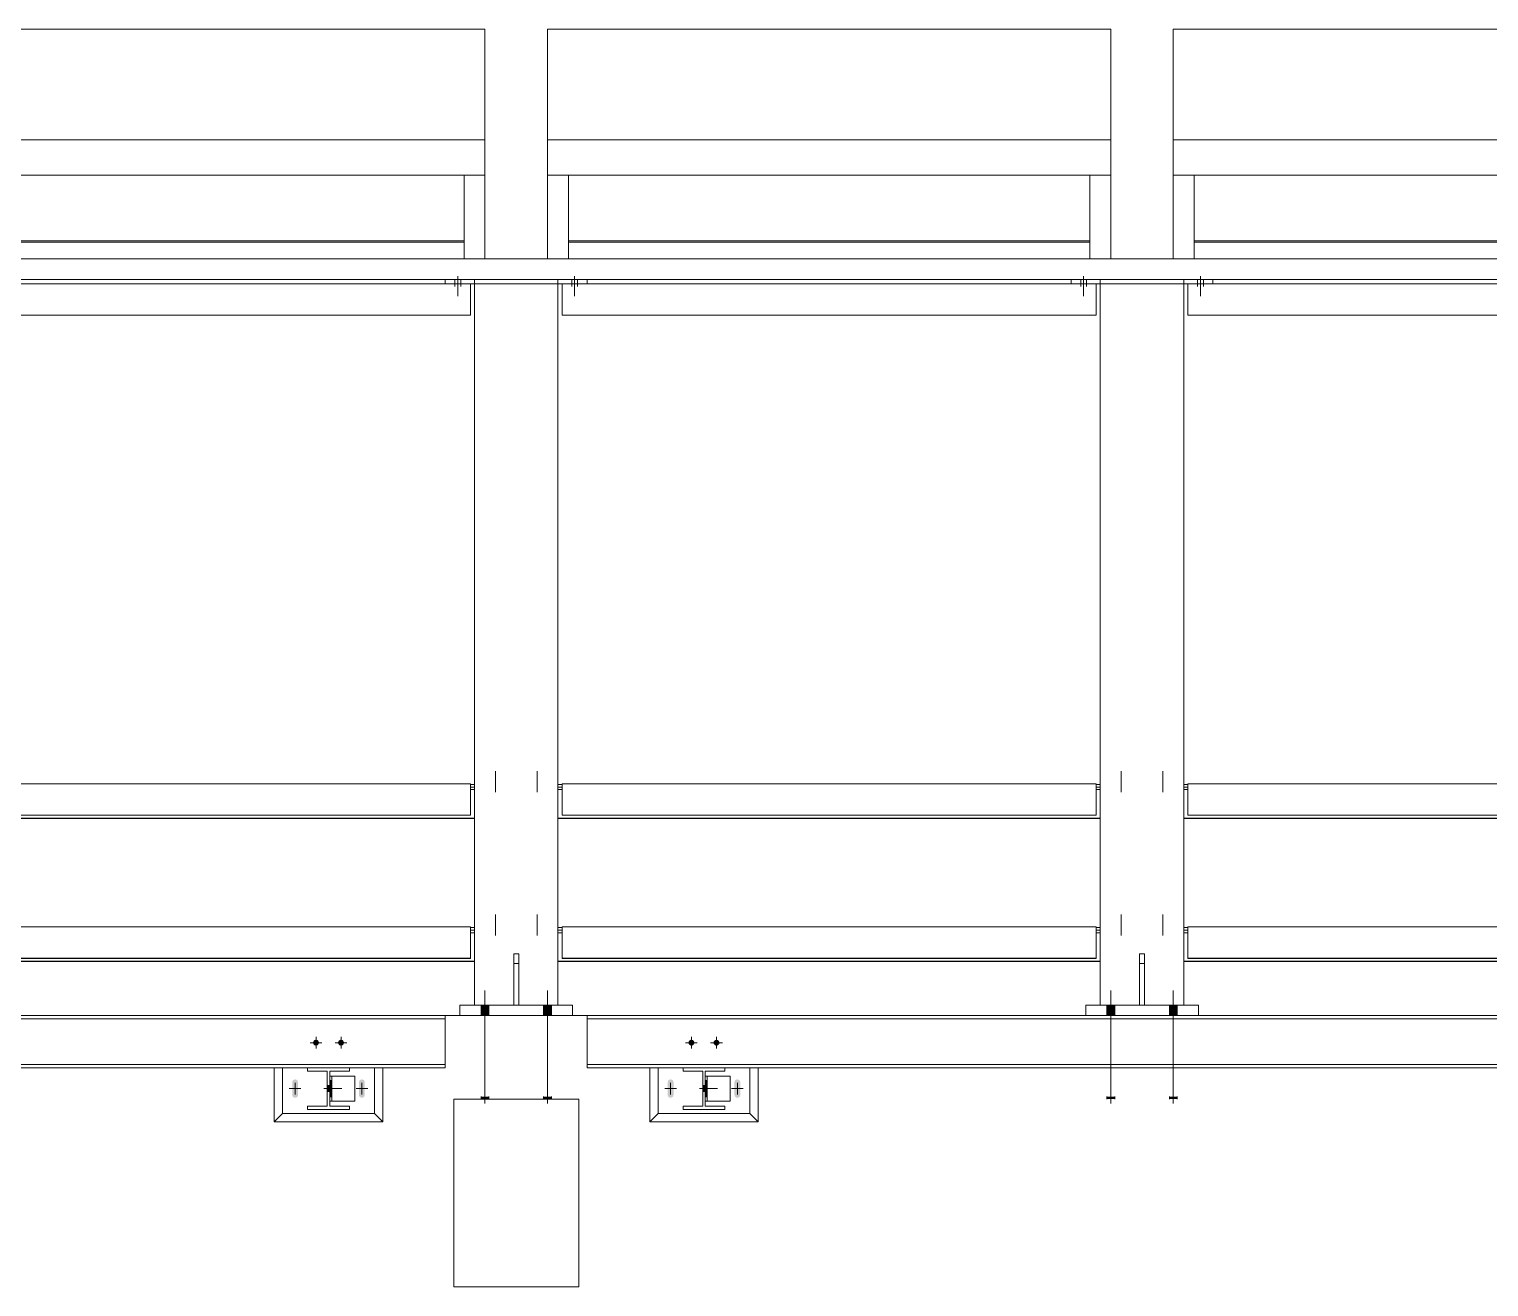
# Model space of a CAD drawing. Header units: millimetres. Extents: x 3774 to 718460, y -768339 to 192544.
# Drawn here: x 367095 to 370594, y -630182 to -627169 of the extents above; entities that cross this region are included whole.
import ezdxf

# ---------------------------------------------------------------- set-up
doc = ezdxf.new("R2010")
doc.units = ezdxf.units.MM
doc.linetypes.add('XKITLINE00', pattern=[0])
doc.linetypes.add('XKITLINE02', pattern=[4, 2, -2])
for name, color, linetype, lineweight in [('A-CANOPY', 7, 'Continuous', 25), ('Bolt', 7, 'Continuous', 0), ('Part', 7, 'Continuous', 0)]:
    doc.layers.add(name, color=color, linetype=linetype, lineweight=lineweight)

# ---------------------------------------------------------------- blocks, each defined once
blk = doc.blocks.new('*A812963')
at = {"layer": 'A-CANOPY', "color": 7, "linetype": 'XKITLINE00', "lineweight": 0}
for p, q in [((1853.280041, -42.787037), (1988.480119, -42.787037)), ((1853.280041, -43.187037), (1988.480119, -43.187037))]:
    blk.add_line(p, q, dxfattribs=at)
blk = doc.blocks.new('*A832965')
at = {"layer": 'Part', "color": 7, "linetype": 'XKITLINE00', "lineweight": 0}
blk.add_line((1916.519999, -57.296), (1919.240007, -57.296), dxfattribs=at)
blk = doc.blocks.new('*A872969')
at = {"layer": 'Part', "color": 7, "linetype": 'XKITLINE00', "lineweight": 0}
for p, q in [((1919.08, -58.895973), (1916.68, -58.895973)), ((1916.68, -58.895973), (1916.68, -62.495973)), ((1919.08, -62.495973), (1919.08, -58.895973)), ((1916.68, -62.495973), (1919.08, -62.495973))]:
    blk.add_line(p, q, dxfattribs=at)
blk = doc.blocks.new('*A902972')
at = {"layer": 'A-CANOPY', "color": 7, "linetype": 'XKITLINE00', "lineweight": 0}
for p, q in [((1917.080005, -57.095988), (1917.080005, -43.26704)), ((1918.680005, -43.26704), (1917.080005, -43.26704)), ((1918.680005, -57.095988), (1918.680005, -43.26704))]:
    blk.add_line(p, q, dxfattribs=at)
blk = doc.blocks.new('*A912973')
at = {"layer": 'A-CANOPY', "color": 7, "linetype": 'XKITLINE00', "lineweight": 0}
for p, q in [((1916.799973, -57.295988), (1916.799973, -57.095988)), ((1916.799973, -57.095988), (1918.959973, -57.095988)), ((1918.959973, -57.295988), (1918.959973, -57.095988))]:
    blk.add_line(p, q, dxfattribs=at)
blk = doc.blocks.new('*A922974')
at = {"layer": 'A-CANOPY', "color": 7, "linetype": 'XKITLINE02', "lineweight": 0}
for p, q in [((1917.479995, -55.738488), (1917.479995, -55.355646)), ((1917.479995, -55.759283), (1917.479995, -55.376441))]:
    blk.add_line(p, q, dxfattribs=at)
blk = doc.blocks.new('*A932975')
at = {"layer": 'A-CANOPY'}
for points in [[(1917.204, -57.296), (1917.204, -57.096), (1917.356, -57.096), (1917.356, -57.296)], [(1918.404, -57.296), (1918.404, -57.096), (1918.556, -57.096), (1918.556, -57.296)], [(1917.204, -58.896), (1917.204, -58.848), (1917.356, -58.848), (1917.356, -58.896)], [(1918.404, -58.896), (1918.404, -58.848), (1918.556, -58.848), (1918.556, -58.896)]]:
    blk.add_hatch(color=7, dxfattribs=at).paths.add_polyline_path(points, flags=17)
at = {"layer": 'A-CANOPY', "color": 7, "linetype": 'XKITLINE00', "lineweight": 0}
for p, q in [((1917.28, -58.98), (1917.28, -56.816)), ((1918.48, -58.98), (1918.48, -56.816)), ((1917.204, -57.296), (1917.204, -57.096)), ((1917.356, -57.296), (1917.356, -57.096)), ((1918.404, -57.296), (1918.404, -57.096)), ((1918.556, -57.296), (1918.556, -57.096)), ((1917.204, -58.896), (1917.204, -58.848)), ((1917.356, -58.896), (1917.356, -58.848)), ((1918.404, -58.896), (1918.404, -58.848)), ((1918.556, -58.896), (1918.556, -58.848))]:
    blk.add_line(p, q, dxfattribs=at)
at = {"layer": 'A-CANOPY', "color": 7, "linetype": 'XKITLINE02', "lineweight": 0}
for p, q in [((1917.28, -58.98), (1917.28, -56.816)), ((1918.48, -58.98), (1918.48, -56.816)), ((1917.204, -57.296), (1917.204, -57.096)), ((1917.356, -57.296), (1917.356, -57.096)), ((1918.404, -57.296), (1918.404, -57.096)), ((1918.556, -57.296), (1918.556, -57.096)), ((1917.204, -58.896), (1917.204, -58.848)), ((1917.356, -58.896), (1917.356, -58.848)), ((1918.404, -58.896), (1918.404, -58.848)), ((1918.556, -58.896), (1918.556, -58.848))]:
    blk.add_line(p, q, dxfattribs=at)
blk = doc.blocks.new('*A942976')
at = {"layer": 'A-CANOPY', "color": 7, "linetype": 'XKITLINE02', "lineweight": 0}
for p, q in [((1917.479995, -52.994328), (1917.479995, -52.611486)), ((1917.479995, -53.015123), (1917.479995, -52.632281))]:
    blk.add_line(p, q, dxfattribs=at)
blk = doc.blocks.new('*A952977')
at = {"layer": 'A-CANOPY', "color": 7, "linetype": 'XKITLINE00', "lineweight": 0}
for p, q in [((1916.520005, -43.26704), (1916.520005, -43.18704)), ((1918.760005, -43.26704), (1917.000005, -43.26704)), ((1917.080005, -43.26704), (1917.080005, -43.18704)), ((1918.680005, -43.26704), (1918.680005, -43.18704)), ((1919.240005, -43.26704), (1919.240005, -43.18704))]:
    blk.add_line(p, q, dxfattribs=at)
blk = doc.blocks.new('*A1853067')
at = {"layer": 'A-CANOPY', "color": 7, "linetype": 'XKITLINE00', "lineweight": 0}
for p, q in [((1906.480041, -41.187037), (1906.480041, -38.387037)), ((1906.480041, -38.387037), (1917.280041, -38.387037)), ((1917.280041, -38.387037), (1917.280041, -41.187037)), ((1906.480041, -40.507037), (1917.280041, -40.507037)), ((1917.280041, -41.187037), (1906.480041, -41.187037)), ((1906.880041, -42.447037), (1916.880119, -42.447037)), ((1906.880041, -42.467037), (1916.880119, -42.467037))]:
    blk.add_line(p, q, dxfattribs=at)
blk = doc.blocks.new('*A1863068')
at = {"layer": 'Part', "color": 7, "linetype": 'XKITLINE00', "lineweight": 0}
for p, q in [((1914.679922, -58.296001), (1913.879922, -58.296001)), ((1913.879922, -58.296001), (1913.879922, -58.360001)), ((1913.879922, -58.360001), (1914.255922, -58.360001)), ((1914.255922, -58.360001), (1914.255922, -59.032001)), ((1914.303922, -58.360001), (1914.679922, -58.360001)), ((1914.303922, -59.032001), (1914.303922, -58.360001)), ((1914.679922, -58.360001), (1914.679922, -58.296001)), ((1914.255922, -59.032001), (1913.879922, -59.032001)), ((1913.879922, -59.032001), (1913.879922, -59.096001)), ((1914.679922, -59.032001), (1914.303922, -59.032001)), ((1914.679922, -59.096001), (1914.679922, -59.032001)), ((1913.879922, -59.096001), (1914.679922, -59.096001))]:
    blk.add_line(p, q, dxfattribs=at)
blk = doc.blocks.new('*A1873069')
at = {"layer": 'A-CANOPY', "color": 7, "linetype": 'XKITLINE00', "lineweight": 0}
for p, q in [((1906.680005, -55.608485), (1906.760005, -55.608485)), ((1906.680005, -55.660414), (1906.760005, -55.660414)), ((1906.760005, -55.598018), (1917.000005, -55.598018)), ((1906.760005, -56.201382), (1906.760005, -55.598018)), ((1917.000005, -55.598018), (1917.000005, -56.201382)), ((1917.000005, -55.608485), (1917.080005, -55.608485)), ((1917.000005, -55.660414), (1917.080005, -55.660414)), ((1906.680005, -55.708563), (1906.760005, -55.708563)), ((1917.000005, -55.708563), (1917.080005, -55.708563)), ((1906.680005, -56.255812), (1917.080005, -56.255812)), ((1906.760005, -56.197195), (1917.000005, -56.197195)), ((1917.000005, -56.201382), (1906.760005, -56.201382)), ((1906.680005, -56.259999), (1917.080005, -56.259999))]:
    blk.add_line(p, q, dxfattribs=at)
blk = doc.blocks.new('*A1883070')
at = {"layer": 'A-CANOPY', "color": 7, "linetype": 'XKITLINE00', "lineweight": 0}
for p, q in [((1906.680005, -52.864325), (1906.760005, -52.864325)), ((1906.760005, -52.853858), (1917.000005, -52.853858)), ((1906.760005, -53.457222), (1906.760005, -52.853858)), ((1917.000005, -52.853858), (1917.000005, -53.457222)), ((1917.000005, -52.864325), (1917.080005, -52.864325)), ((1906.680005, -52.916254), (1906.760005, -52.916254)), ((1906.680005, -52.964403), (1906.760005, -52.964403)), ((1917.000005, -52.916254), (1917.080005, -52.916254)), ((1917.000005, -52.964403), (1917.080005, -52.964403)), ((1906.760005, -53.453035), (1917.000005, -53.453035)), ((1917.000005, -53.457222), (1906.760005, -53.457222)), ((1906.680005, -53.511652), (1917.080005, -53.511652)), ((1906.680005, -53.515839), (1917.080005, -53.515839))]:
    blk.add_line(p, q, dxfattribs=at)
blk = doc.blocks.new('*A1913073')
at = {"layer": 'A-CANOPY', "color": 7, "linetype": 'XKITLINE00', "lineweight": 0}
for p, q in [((1917.000005, -43.26704), (1906.760005, -43.26704)), ((1906.760005, -43.86704), (1906.760005, -43.26704)), ((1917.000005, -43.86704), (1917.000005, -43.26704)), ((1917.000005, -43.86704), (1906.760005, -43.86704))]:
    blk.add_line(p, q, dxfattribs=at)
blk = doc.blocks.new('*A1923074')
at = {"layer": 'A-CANOPY', "color": 7, "linetype": 'XKITLINE02', "lineweight": 0}
for p, q in [((1916.704005, -43.18704), (1916.704005, -43.26704)), ((1916.704005, -43.18704), (1916.704005, -43.26704)), ((1916.704005, -43.26704), (1916.704005, -43.31904)), ((1916.704005, -43.26704), (1916.704005, -43.31904)), ((1916.760005, -43.12368), (1916.760005, -43.50704)), ((1916.760005, -43.12368), (1916.760005, -43.50704)), ((1916.816005, -43.18704), (1916.816005, -43.26704)), ((1916.816005, -43.18704), (1916.816005, -43.26704)), ((1916.816005, -43.26704), (1916.816005, -43.31904)), ((1916.816005, -43.26704), (1916.816005, -43.31904))]:
    blk.add_line(p, q, dxfattribs=at)
blk = doc.blocks.new('*A1943076')
at = {"layer": 'A-CANOPY', "color": 7, "linetype": 'XKITLINE00', "lineweight": 0}
for p, q in [((1916.880119, -42.787037), (1916.880119, -41.187037)), ((1917.280119, -42.787037), (1917.280119, -41.187037))]:
    blk.add_line(p, q, dxfattribs=at)
blk = doc.blocks.new('*A2493131')
at = {"layer": 'Part', "color": 7, "linetype": 'XKITLINE00', "lineweight": 0}
for p, q in [((1916.519999, -57.295994), (1895.240007, -57.296001)), ((1895.240007, -57.296001), (1895.240007, -58.296001)), ((1895.240007, -57.360001), (1916.519999, -57.359994)), ((1916.52, -58.295994), (1916.519999, -57.295994)), ((1895.240007, -58.232001), (1916.52, -58.231994)), ((1895.240007, -58.296001), (1897.079922, -58.296)), ((1897.879922, -58.296), (1913.879922, -58.295995)), ((1914.679922, -58.295994), (1916.52, -58.295994))]:
    blk.add_line(p, q, dxfattribs=at)
blk = doc.blocks.new('*A4743356')
at = {"layer": 'Part', "color": 7, "linetype": 'XKITLINE00', "lineweight": 0}
for p, q in [((1913.399922, -58.295995), (1913.399922, -59.176001)), ((1915.159922, -59.176001), (1915.159922, -58.295994)), ((1913.399922, -59.176001), (1915.159922, -59.176001))]:
    blk.add_line(p, q, dxfattribs=at)
blk = doc.blocks.new('*A4753357')
at = {"layer": 'Part', "color": 7, "linetype": 'XKITLINE00', "lineweight": 0}
for p, q in [((1913.239922, -59.336001), (1913.239922, -58.295995)), ((1915.319922, -58.295994), (1915.319922, -59.336001)), ((1913.399922, -59.176001), (1913.239922, -59.336001)), ((1915.319922, -59.336001), (1913.239922, -59.336001)), ((1915.319922, -59.336001), (1915.159922, -59.176001))]:
    blk.add_line(p, q, dxfattribs=at)
blk = doc.blocks.new('*A4763358')
at = {"layer": 'Part', "color": 7, "linetype": 'XKITLINE00', "lineweight": 0}
for p, q in [((1914.783922, -58.456001), (1914.303922, -58.456001)), ((1914.343922, -58.936001), (1914.343922, -58.456001)), ((1914.783922, -58.936001), (1914.783922, -58.456001)), ((1914.303922, -58.936001), (1914.783922, -58.936001))]:
    blk.add_line(p, q, dxfattribs=at)
blk = doc.blocks.new('*A4773359')
at = {"layer": 'Bolt'}
for points in [[(1914.256, -58.64), (1914.304, -58.64), (1914.304, -58.752), (1914.256, -58.752)], [(1914.304, -58.54), (1914.344, -58.54), (1914.344, -58.852), (1914.304, -58.852)]]:
    blk.add_hatch(color=7, dxfattribs=at).paths.add_polyline_path(points, flags=17)
at = {"layer": 'Bolt', "color": 7, "linetype": 'XKITLINE00', "lineweight": 0}
for p, q in [((1914.193, -58.696), (1914.536, -58.696)), ((1914.256, -58.64), (1914.304, -58.64)), ((1914.256, -58.752), (1914.304, -58.752)), ((1914.304, -58.54), (1914.344, -58.54)), ((1914.304, -58.852), (1914.344, -58.852))]:
    blk.add_line(p, q, dxfattribs=at)
blk = doc.blocks.new('*A4783360')
at = {"layer": 'Bolt'}
for points in [[(1913.661, -58.868), (1913.64, -58.872), (1913.618, -58.868), (1913.6, -58.856), (1913.588, -58.837), (1913.584, -58.816), (1913.584, -58.576), (1913.588, -58.555), (1913.6, -58.536), (1913.618, -58.524), (1913.64, -58.52), (1913.661, -58.524), (1913.68, -58.536), (1913.692, -58.555), (1913.696, -58.576), (1913.696, -58.816), (1913.692, -58.837), (1913.68, -58.856)], [(1914.941, -58.868), (1914.92, -58.872), (1914.898, -58.868), (1914.88, -58.856), (1914.868, -58.837), (1914.864, -58.816), (1914.864, -58.576), (1914.868, -58.555), (1914.88, -58.536), (1914.898, -58.524), (1914.92, -58.52), (1914.941, -58.524), (1914.96, -58.536), (1914.972, -58.555), (1914.976, -58.576), (1914.976, -58.816), (1914.972, -58.837), (1914.96, -58.856)]]:
    blk.add_hatch(color=7, dxfattribs=at).paths.add_polyline_path(points, flags=17)
at = {"layer": 'Bolt', "color": 7, "linetype": 'XKITLINE00', "lineweight": 0}
for p, q in [((1913.752, -58.696), (1913.528, -58.696)), ((1913.64, -58.584), (1913.64, -58.808)), ((1915.032, -58.696), (1914.808, -58.696)), ((1914.92, -58.584), (1914.92, -58.808))]:
    blk.add_line(p, q, dxfattribs=at)
blk = doc.blocks.new('*A4793361')
at = {"layer": 'Bolt'}
for points in [[(1913.985, -57.805), (1913.988, -57.795), (1913.993, -57.785), (1914, -57.776), (1914.009, -57.769), (1914.018, -57.764), (1914.029, -57.761), (1914.04, -57.76), (1914.051, -57.761), (1914.061, -57.764), (1914.071, -57.769), (1914.08, -57.776), (1914.086, -57.785), (1914.092, -57.795), (1914.095, -57.805), (1914.096, -57.816), (1914.095, -57.827), (1914.092, -57.837), (1914.086, -57.847), (1914.08, -57.856), (1914.071, -57.863), (1914.061, -57.868), (1914.051, -57.871), (1914.04, -57.872), (1914.029, -57.871), (1914.018, -57.868), (1914.009, -57.863), (1914, -57.856), (1913.993, -57.847), (1913.988, -57.837), (1913.985, -57.827), (1913.984, -57.816)], [(1914.465, -57.805), (1914.468, -57.795), (1914.473, -57.785), (1914.48, -57.776), (1914.489, -57.769), (1914.498, -57.764), (1914.509, -57.761), (1914.52, -57.76), (1914.531, -57.761), (1914.541, -57.764), (1914.551, -57.769), (1914.56, -57.776), (1914.566, -57.785), (1914.572, -57.795), (1914.575, -57.805), (1914.576, -57.816), (1914.575, -57.827), (1914.572, -57.837), (1914.566, -57.847), (1914.56, -57.856), (1914.551, -57.863), (1914.541, -57.868), (1914.531, -57.871), (1914.52, -57.872), (1914.509, -57.871), (1914.498, -57.868), (1914.489, -57.863), (1914.48, -57.856), (1914.473, -57.847), (1914.468, -57.837), (1914.465, -57.827), (1914.464, -57.816)]]:
    blk.add_hatch(color=7, dxfattribs=at).paths.add_polyline_path(points, flags=17)
at = {"layer": 'Bolt', "color": 7, "linetype": 'XKITLINE00', "lineweight": 0}
for p, q in [((1913.928, -57.816), (1914.152, -57.816)), ((1914.04, -57.928), (1914.04, -57.704)), ((1914.408, -57.816), (1914.632, -57.816)), ((1914.52, -57.928), (1914.52, -57.704))]:
    blk.add_line(p, q, dxfattribs=at)
blk = doc.blocks.new('*A5033385')
at = {"layer": 'A-CANOPY', "color": 7, "linetype": 'XKITLINE00', "lineweight": 0}
for p, q in [((1929.080005, -57.095988), (1929.080005, -43.26704)), ((1930.680005, -43.26704), (1929.080005, -43.26704)), ((1930.680005, -57.095988), (1930.680005, -43.26704))]:
    blk.add_line(p, q, dxfattribs=at)
blk = doc.blocks.new('*A5043386')
at = {"layer": 'A-CANOPY', "color": 7, "linetype": 'XKITLINE00', "lineweight": 0}
for p, q in [((1918.480041, -41.187037), (1918.480041, -38.387037)), ((1918.480041, -38.387037), (1929.280041, -38.387037)), ((1929.280041, -38.387037), (1929.280041, -41.187037)), ((1918.480041, -40.507037), (1929.280041, -40.507037)), ((1929.280041, -41.187037), (1918.480041, -41.187037)), ((1918.880041, -42.447037), (1928.880119, -42.447037)), ((1918.880041, -42.467037), (1928.880119, -42.467037))]:
    blk.add_line(p, q, dxfattribs=at)
blk = doc.blocks.new('*A5053387')
at = {"layer": 'A-CANOPY', "color": 7, "linetype": 'XKITLINE00', "lineweight": 0}
for p, q in [((1930.480041, -41.187037), (1930.480041, -38.387037)), ((1930.480041, -38.387037), (1941.280041, -38.387037)), ((1941.280041, -38.387037), (1941.280041, -41.187037)), ((1930.480041, -40.507037), (1941.280041, -40.507037)), ((1941.280041, -41.187037), (1930.480041, -41.187037)), ((1930.880041, -42.447037), (1940.880119, -42.447037)), ((1930.880041, -42.467037), (1940.880119, -42.467037))]:
    blk.add_line(p, q, dxfattribs=at)
blk = doc.blocks.new('*A5063388')
at = {"layer": 'Part', "color": 7, "linetype": 'XKITLINE00', "lineweight": 0}
for p, q in [((1921.879922, -58.296001), (1921.079922, -58.296001)), ((1921.079922, -58.296001), (1921.079922, -58.360001)), ((1921.079922, -58.360001), (1921.455922, -58.360001)), ((1921.455922, -58.360001), (1921.455922, -59.032001)), ((1921.503922, -58.360001), (1921.879922, -58.360001)), ((1921.503922, -59.032001), (1921.503922, -58.360001)), ((1921.879922, -58.360001), (1921.879922, -58.296001)), ((1921.455922, -59.032001), (1921.079922, -59.032001)), ((1921.079922, -59.032001), (1921.079922, -59.096001)), ((1921.879922, -59.032001), (1921.503922, -59.032001)), ((1921.879922, -59.096001), (1921.879922, -59.032001)), ((1921.079922, -59.096001), (1921.879922, -59.096001))]:
    blk.add_line(p, q, dxfattribs=at)
blk = doc.blocks.new('*A5073389')
at = {"layer": 'Part', "color": 7, "linetype": 'XKITLINE00', "lineweight": 0}
for p, q in [((1940.519999, -57.295994), (1919.240007, -57.296001)), ((1919.240007, -57.296001), (1919.240007, -58.296001)), ((1919.240007, -57.360001), (1940.519999, -57.359994)), ((1940.52, -58.295994), (1940.519999, -57.295994)), ((1919.240007, -58.232001), (1940.52, -58.231994)), ((1919.240007, -58.296001), (1921.079922, -58.296)), ((1921.879922, -58.296), (1937.879922, -58.295995)), ((1938.679922, -58.295994), (1940.52, -58.295994))]:
    blk.add_line(p, q, dxfattribs=at)
blk = doc.blocks.new('*A5083390')
at = {"layer": 'A-CANOPY', "color": 7, "linetype": 'XKITLINE00', "lineweight": 0}
for p, q in [((1917.832005, -57.095988), (1917.832005, -56.115017)), ((1917.832005, -56.115017), (1917.928005, -56.115017)), ((1917.928005, -56.115017), (1917.928005, -57.095988)), ((1917.832005, -56.295988), (1917.928005, -56.295988))]:
    blk.add_line(p, q, dxfattribs=at)
blk = doc.blocks.new('*A5093391')
at = {"layer": 'A-CANOPY', "color": 7, "linetype": 'XKITLINE02', "lineweight": 0}
for p, q in [((1918.280005, -55.738488), (1918.280005, -55.355646)), ((1918.280005, -55.759283), (1918.280005, -55.376441))]:
    blk.add_line(p, q, dxfattribs=at)
blk = doc.blocks.new('*A5103392')
at = {"layer": 'A-CANOPY', "color": 7, "linetype": 'XKITLINE02', "lineweight": 0}
for p, q in [((1918.280005, -52.994328), (1918.280005, -52.611486)), ((1918.280005, -53.015123), (1918.280005, -52.632281))]:
    blk.add_line(p, q, dxfattribs=at)
blk = doc.blocks.new('*A5113393')
at = {"layer": 'A-CANOPY', "color": 7, "linetype": 'XKITLINE00', "lineweight": 0}
for p, q in [((1930.680005, -55.608485), (1930.760005, -55.608485)), ((1930.680005, -55.660414), (1930.760005, -55.660414)), ((1930.760005, -55.598018), (1941.000005, -55.598018)), ((1930.760005, -56.201382), (1930.760005, -55.598018)), ((1941.000005, -55.598018), (1941.000005, -56.201382)), ((1941.000005, -55.608485), (1941.083035, -55.608485)), ((1941.000005, -55.660414), (1941.083035, -55.660414)), ((1930.680005, -55.708563), (1930.760005, -55.708563)), ((1941.000005, -55.708563), (1941.083035, -55.708563)), ((1930.680005, -56.255812), (1941.083035, -56.255812)), ((1930.760005, -56.197195), (1941.000005, -56.197195)), ((1941.000005, -56.201382), (1930.760005, -56.201382)), ((1930.680005, -56.259999), (1941.083035, -56.259999))]:
    blk.add_line(p, q, dxfattribs=at)
blk = doc.blocks.new('*A5123394')
at = {"layer": 'A-CANOPY', "color": 7, "linetype": 'XKITLINE00', "lineweight": 0}
for p, q in [((1918.680005, -55.608485), (1918.760005, -55.608485)), ((1918.680005, -55.660414), (1918.760005, -55.660414)), ((1918.760005, -55.598018), (1929.000005, -55.598018)), ((1918.760005, -56.201382), (1918.760005, -55.598018)), ((1929.000005, -55.598018), (1929.000005, -56.201382)), ((1929.000005, -55.608485), (1929.080005, -55.608485)), ((1929.000005, -55.660414), (1929.080005, -55.660414)), ((1918.680005, -55.708563), (1918.760005, -55.708563)), ((1929.000005, -55.708563), (1929.080005, -55.708563)), ((1918.680005, -56.255812), (1929.080005, -56.255812)), ((1918.760005, -56.197195), (1929.000005, -56.197195)), ((1929.000005, -56.201382), (1918.760005, -56.201382)), ((1918.680005, -56.259999), (1929.080005, -56.259999))]:
    blk.add_line(p, q, dxfattribs=at)
blk = doc.blocks.new('*A5133395')
at = {"layer": 'A-CANOPY', "color": 7, "linetype": 'XKITLINE00', "lineweight": 0}
for p, q in [((1918.680005, -52.864325), (1918.760005, -52.864325)), ((1918.760005, -52.853858), (1929.000005, -52.853858)), ((1918.760005, -53.457222), (1918.760005, -52.853858)), ((1929.000005, -52.853858), (1929.000005, -53.457222)), ((1929.000005, -52.864325), (1929.080005, -52.864325)), ((1918.680005, -52.916254), (1918.760005, -52.916254)), ((1918.680005, -52.964403), (1918.760005, -52.964403)), ((1929.000005, -52.916254), (1929.080005, -52.916254)), ((1929.000005, -52.964403), (1929.080005, -52.964403)), ((1918.760005, -53.453035), (1929.000005, -53.453035)), ((1929.000005, -53.457222), (1918.760005, -53.457222)), ((1918.680005, -53.511652), (1929.080005, -53.511652)), ((1918.680005, -53.515839), (1929.080005, -53.515839))]:
    blk.add_line(p, q, dxfattribs=at)
blk = doc.blocks.new('*A5143396')
at = {"layer": 'A-CANOPY', "color": 7, "linetype": 'XKITLINE00', "lineweight": 0}
for p, q in [((1930.680005, -52.864325), (1930.760005, -52.864325)), ((1930.760005, -52.853858), (1941.000005, -52.853858)), ((1930.760005, -53.457222), (1930.760005, -52.853858)), ((1941.000005, -52.853858), (1941.000005, -53.457222)), ((1941.000005, -52.864325), (1941.083035, -52.864325)), ((1930.680005, -52.916254), (1930.760005, -52.916254)), ((1930.680005, -52.964403), (1930.760005, -52.964403)), ((1941.000005, -52.916254), (1941.083035, -52.916254)), ((1941.000005, -52.964403), (1941.083035, -52.964403)), ((1930.760005, -53.453035), (1941.000005, -53.453035)), ((1941.000005, -53.457222), (1930.760005, -53.457222)), ((1930.680005, -53.511652), (1941.083035, -53.511652)), ((1930.680005, -53.515839), (1941.083035, -53.515839))]:
    blk.add_line(p, q, dxfattribs=at)
blk = doc.blocks.new('*A5153397')
at = {"layer": 'A-CANOPY', "color": 7, "linetype": 'XKITLINE00', "lineweight": 0}
for p, q in [((1929.832005, -57.095988), (1929.832005, -56.115017)), ((1929.832005, -56.115017), (1929.928005, -56.115017)), ((1929.928005, -56.115017), (1929.928005, -57.095988)), ((1929.832005, -56.295988), (1929.928005, -56.295988))]:
    blk.add_line(p, q, dxfattribs=at)
blk = doc.blocks.new('*A5163398')
at = {"layer": 'A-CANOPY', "color": 7, "linetype": 'XKITLINE00', "lineweight": 0}
for p, q in [((1928.799973, -57.295988), (1928.799973, -57.095988)), ((1928.799973, -57.095988), (1930.959973, -57.095988)), ((1930.959973, -57.295988), (1930.959973, -57.095988))]:
    blk.add_line(p, q, dxfattribs=at)
blk = doc.blocks.new('*A5173399')
at = {"layer": 'A-CANOPY', "color": 7, "linetype": 'XKITLINE02', "lineweight": 0}
for p, q in [((1929.479995, -55.738488), (1929.479995, -55.355646)), ((1929.479995, -55.759283), (1929.479995, -55.376441))]:
    blk.add_line(p, q, dxfattribs=at)
blk = doc.blocks.new('*A5183400')
at = {"layer": 'A-CANOPY', "color": 7, "linetype": 'XKITLINE02', "lineweight": 0}
for p, q in [((1930.280005, -55.738488), (1930.280005, -55.355646)), ((1930.280005, -55.759283), (1930.280005, -55.376441))]:
    blk.add_line(p, q, dxfattribs=at)
blk = doc.blocks.new('*A5193401')
at = {"layer": 'A-CANOPY'}
for points in [[(1929.204, -57.296), (1929.204, -57.096), (1929.356, -57.096), (1929.356, -57.296)], [(1930.404, -57.296), (1930.404, -57.096), (1930.556, -57.096), (1930.556, -57.296)], [(1929.204, -58.896), (1929.204, -58.848), (1929.356, -58.848), (1929.356, -58.896)], [(1930.404, -58.896), (1930.404, -58.848), (1930.556, -58.848), (1930.556, -58.896)]]:
    blk.add_hatch(color=7, dxfattribs=at).paths.add_polyline_path(points, flags=17)
at = {"layer": 'A-CANOPY', "color": 7, "linetype": 'XKITLINE00', "lineweight": 0}
for p, q in [((1929.28, -58.98), (1929.28, -56.816)), ((1930.48, -58.98), (1930.48, -56.816)), ((1929.204, -57.296), (1929.204, -57.096)), ((1929.356, -57.296), (1929.356, -57.096)), ((1930.404, -57.296), (1930.404, -57.096)), ((1930.556, -57.296), (1930.556, -57.096)), ((1929.204, -58.896), (1929.204, -58.848)), ((1929.356, -58.896), (1929.356, -58.848)), ((1930.404, -58.896), (1930.404, -58.848)), ((1930.556, -58.896), (1930.556, -58.848))]:
    blk.add_line(p, q, dxfattribs=at)
at = {"layer": 'A-CANOPY', "color": 7, "linetype": 'XKITLINE02', "lineweight": 0}
for p, q in [((1929.28, -58.98), (1929.28, -56.816)), ((1930.48, -58.98), (1930.48, -56.816)), ((1929.204, -57.296), (1929.204, -57.096)), ((1929.356, -57.296), (1929.356, -57.096)), ((1930.404, -57.296), (1930.404, -57.096)), ((1930.556, -57.296), (1930.556, -57.096)), ((1929.204, -58.896), (1929.204, -58.848)), ((1929.356, -58.896), (1929.356, -58.848)), ((1930.404, -58.896), (1930.404, -58.848)), ((1930.556, -58.896), (1930.556, -58.848))]:
    blk.add_line(p, q, dxfattribs=at)
blk = doc.blocks.new('*A5203402')
at = {"layer": 'A-CANOPY', "color": 7, "linetype": 'XKITLINE02', "lineweight": 0}
for p, q in [((1930.280005, -52.994328), (1930.280005, -52.611486)), ((1930.280005, -53.015123), (1930.280005, -52.632281))]:
    blk.add_line(p, q, dxfattribs=at)
blk = doc.blocks.new('*A5213403')
at = {"layer": 'A-CANOPY', "color": 7, "linetype": 'XKITLINE02', "lineweight": 0}
for p, q in [((1929.479995, -52.994328), (1929.479995, -52.611486)), ((1929.479995, -53.015123), (1929.479995, -52.632281))]:
    blk.add_line(p, q, dxfattribs=at)
blk = doc.blocks.new('*A5223404')
at = {"layer": 'A-CANOPY', "color": 7, "linetype": 'XKITLINE02', "lineweight": 0}
for p, q in [((1918.944005, -43.18704), (1918.944005, -43.26704)), ((1918.944005, -43.18704), (1918.944005, -43.26704)), ((1918.944005, -43.26704), (1918.944005, -43.31904)), ((1918.944005, -43.26704), (1918.944005, -43.31904)), ((1919.000005, -43.12368), (1919.000005, -43.50704)), ((1919.000005, -43.12368), (1919.000005, -43.50704)), ((1919.056005, -43.18704), (1919.056005, -43.26704)), ((1919.056005, -43.18704), (1919.056005, -43.26704)), ((1919.056005, -43.26704), (1919.056005, -43.31904)), ((1919.056005, -43.26704), (1919.056005, -43.31904))]:
    blk.add_line(p, q, dxfattribs=at)
blk = doc.blocks.new('*A5233405')
at = {"layer": 'A-CANOPY', "color": 7, "linetype": 'XKITLINE00', "lineweight": 0}
for p, q in [((1918.480041, -42.787037), (1918.480041, -41.187037)), ((1918.880041, -42.787037), (1918.880041, -41.187037))]:
    blk.add_line(p, q, dxfattribs=at)
blk = doc.blocks.new('*A5243406')
at = {"layer": 'A-CANOPY', "color": 7, "linetype": 'XKITLINE00', "lineweight": 0}
for p, q in [((1929.000005, -43.26704), (1918.760005, -43.26704)), ((1918.760005, -43.86704), (1918.760005, -43.26704)), ((1929.000005, -43.86704), (1929.000005, -43.26704)), ((1929.000005, -43.86704), (1918.760005, -43.86704))]:
    blk.add_line(p, q, dxfattribs=at)
blk = doc.blocks.new('*A5253407')
at = {"layer": 'A-CANOPY', "color": 7, "linetype": 'XKITLINE00', "lineweight": 0}
for p, q in [((1941.003045, -43.26704), (1930.760005, -43.26704)), ((1930.760005, -43.86704), (1930.760005, -43.26704)), ((1941.003045, -43.86704), (1941.003045, -43.26704)), ((1941.003045, -43.86704), (1930.760005, -43.86704))]:
    blk.add_line(p, q, dxfattribs=at)
blk = doc.blocks.new('*A5263408')
at = {"layer": 'A-CANOPY', "color": 7, "linetype": 'XKITLINE00', "lineweight": 0}
for p, q in [((1928.520005, -43.26704), (1928.520005, -43.18704)), ((1930.760005, -43.26704), (1929.000005, -43.26704)), ((1929.080005, -43.26704), (1929.080005, -43.18704)), ((1930.680005, -43.26704), (1930.680005, -43.18704)), ((1931.240005, -43.26704), (1931.240005, -43.18704))]:
    blk.add_line(p, q, dxfattribs=at)
blk = doc.blocks.new('*A5273409')
at = {"layer": 'A-CANOPY', "color": 7, "linetype": 'XKITLINE02', "lineweight": 0}
for p, q in [((1930.944005, -43.18704), (1930.944005, -43.26704)), ((1930.944005, -43.18704), (1930.944005, -43.26704)), ((1930.944005, -43.26704), (1930.944005, -43.31904)), ((1930.944005, -43.26704), (1930.944005, -43.31904)), ((1931.000005, -43.12368), (1931.000005, -43.50704)), ((1931.000005, -43.12368), (1931.000005, -43.50704)), ((1931.056005, -43.18704), (1931.056005, -43.26704)), ((1931.056005, -43.18704), (1931.056005, -43.26704)), ((1931.056005, -43.26704), (1931.056005, -43.31904)), ((1931.056005, -43.26704), (1931.056005, -43.31904))]:
    blk.add_line(p, q, dxfattribs=at)
blk = doc.blocks.new('*A5283410')
at = {"layer": 'A-CANOPY', "color": 7, "linetype": 'XKITLINE02', "lineweight": 0}
for p, q in [((1928.704005, -43.18704), (1928.704005, -43.26704)), ((1928.704005, -43.18704), (1928.704005, -43.26704)), ((1928.704005, -43.26704), (1928.704005, -43.31904)), ((1928.704005, -43.26704), (1928.704005, -43.31904)), ((1928.760005, -43.12368), (1928.760005, -43.50704)), ((1928.760005, -43.12368), (1928.760005, -43.50704)), ((1928.816005, -43.18704), (1928.816005, -43.26704)), ((1928.816005, -43.18704), (1928.816005, -43.26704)), ((1928.816005, -43.26704), (1928.816005, -43.31904)), ((1928.816005, -43.26704), (1928.816005, -43.31904))]:
    blk.add_line(p, q, dxfattribs=at)
blk = doc.blocks.new('*A5293411')
at = {"layer": 'A-CANOPY', "color": 7, "linetype": 'XKITLINE00', "lineweight": 0}
for p, q in [((1928.880119, -42.787037), (1928.880119, -41.187037)), ((1929.280119, -42.787037), (1929.280119, -41.187037))]:
    blk.add_line(p, q, dxfattribs=at)
blk = doc.blocks.new('*A5303412')
at = {"layer": 'A-CANOPY', "color": 7, "linetype": 'XKITLINE00', "lineweight": 0}
for p, q in [((1930.480041, -42.787037), (1930.480041, -41.187037)), ((1930.880041, -42.787037), (1930.880041, -41.187037))]:
    blk.add_line(p, q, dxfattribs=at)
blk = doc.blocks.new('*A5883470')
at = {"layer": 'Part', "color": 7, "linetype": 'XKITLINE00', "lineweight": 0}
for p, q in [((1920.599922, -58.296001), (1920.599922, -59.176001)), ((1922.359922, -59.176001), (1922.359922, -58.296)), ((1920.599922, -59.176001), (1922.359922, -59.176001))]:
    blk.add_line(p, q, dxfattribs=at)
blk = doc.blocks.new('*A5893471')
at = {"layer": 'Part', "color": 7, "linetype": 'XKITLINE00', "lineweight": 0}
for p, q in [((1920.439922, -59.336001), (1920.439922, -58.296001)), ((1922.519922, -58.296), (1922.519922, -59.336001)), ((1920.599922, -59.176001), (1920.439922, -59.336001)), ((1922.519922, -59.336001), (1920.439922, -59.336001)), ((1922.519922, -59.336001), (1922.359922, -59.176001))]:
    blk.add_line(p, q, dxfattribs=at)
blk = doc.blocks.new('*A5903472')
at = {"layer": 'Part', "color": 7, "linetype": 'XKITLINE00', "lineweight": 0}
for p, q in [((1921.983922, -58.456001), (1921.503922, -58.456001)), ((1921.543922, -58.936001), (1921.543922, -58.456001)), ((1921.983922, -58.936001), (1921.983922, -58.456001)), ((1921.503922, -58.936001), (1921.983922, -58.936001))]:
    blk.add_line(p, q, dxfattribs=at)
blk = doc.blocks.new('*A5913473')
at = {"layer": 'Bolt'}
for points in [[(1921.456, -58.64), (1921.504, -58.64), (1921.504, -58.752), (1921.456, -58.752)], [(1921.504, -58.54), (1921.544, -58.54), (1921.544, -58.852), (1921.504, -58.852)]]:
    blk.add_hatch(color=7, dxfattribs=at).paths.add_polyline_path(points, flags=17)
at = {"layer": 'Bolt', "color": 7, "linetype": 'XKITLINE00', "lineweight": 0}
for p, q in [((1921.393, -58.696), (1921.736, -58.696)), ((1921.456, -58.64), (1921.504, -58.64)), ((1921.456, -58.752), (1921.504, -58.752)), ((1921.504, -58.54), (1921.544, -58.54)), ((1921.504, -58.852), (1921.544, -58.852))]:
    blk.add_line(p, q, dxfattribs=at)
blk = doc.blocks.new('*A5923474')
at = {"layer": 'Bolt'}
for points in [[(1920.861, -58.868), (1920.84, -58.872), (1920.818, -58.868), (1920.8, -58.856), (1920.788, -58.837), (1920.784, -58.816), (1920.784, -58.576), (1920.788, -58.555), (1920.8, -58.536), (1920.818, -58.524), (1920.84, -58.52), (1920.861, -58.524), (1920.88, -58.536), (1920.892, -58.555), (1920.896, -58.576), (1920.896, -58.816), (1920.892, -58.837), (1920.88, -58.856)], [(1922.141, -58.868), (1922.12, -58.872), (1922.098, -58.868), (1922.08, -58.856), (1922.068, -58.837), (1922.064, -58.816), (1922.064, -58.576), (1922.068, -58.555), (1922.08, -58.536), (1922.098, -58.524), (1922.12, -58.52), (1922.141, -58.524), (1922.16, -58.536), (1922.172, -58.555), (1922.176, -58.576), (1922.176, -58.816), (1922.172, -58.837), (1922.16, -58.856)]]:
    blk.add_hatch(color=7, dxfattribs=at).paths.add_polyline_path(points, flags=17)
at = {"layer": 'Bolt', "color": 7, "linetype": 'XKITLINE00', "lineweight": 0}
for p, q in [((1920.952, -58.696), (1920.728, -58.696)), ((1920.84, -58.584), (1920.84, -58.808)), ((1922.232, -58.696), (1922.008, -58.696)), ((1922.12, -58.584), (1922.12, -58.808))]:
    blk.add_line(p, q, dxfattribs=at)
blk = doc.blocks.new('*A5933475')
at = {"layer": 'Bolt'}
for points in [[(1921.185, -57.805), (1921.188, -57.795), (1921.193, -57.785), (1921.2, -57.776), (1921.209, -57.769), (1921.218, -57.764), (1921.229, -57.761), (1921.24, -57.76), (1921.251, -57.761), (1921.261, -57.764), (1921.271, -57.769), (1921.28, -57.776), (1921.286, -57.785), (1921.292, -57.795), (1921.295, -57.805), (1921.296, -57.816), (1921.295, -57.827), (1921.292, -57.837), (1921.286, -57.847), (1921.28, -57.856), (1921.271, -57.863), (1921.261, -57.868), (1921.251, -57.871), (1921.24, -57.872), (1921.229, -57.871), (1921.218, -57.868), (1921.209, -57.863), (1921.2, -57.856), (1921.193, -57.847), (1921.188, -57.837), (1921.185, -57.827), (1921.184, -57.816)], [(1921.665, -57.805), (1921.668, -57.795), (1921.673, -57.785), (1921.68, -57.776), (1921.689, -57.769), (1921.698, -57.764), (1921.709, -57.761), (1921.72, -57.76), (1921.731, -57.761), (1921.741, -57.764), (1921.751, -57.769), (1921.76, -57.776), (1921.766, -57.785), (1921.772, -57.795), (1921.775, -57.805), (1921.776, -57.816), (1921.775, -57.827), (1921.772, -57.837), (1921.766, -57.847), (1921.76, -57.856), (1921.751, -57.863), (1921.741, -57.868), (1921.731, -57.871), (1921.72, -57.872), (1921.709, -57.871), (1921.698, -57.868), (1921.689, -57.863), (1921.68, -57.856), (1921.673, -57.847), (1921.668, -57.837), (1921.665, -57.827), (1921.664, -57.816)]]:
    blk.add_hatch(color=7, dxfattribs=at).paths.add_polyline_path(points, flags=17)
at = {"layer": 'Bolt', "color": 7, "linetype": 'XKITLINE00', "lineweight": 0}
for p, q in [((1921.128, -57.816), (1921.352, -57.816)), ((1921.24, -57.928), (1921.24, -57.704)), ((1921.608, -57.816), (1921.832, -57.816)), ((1921.72, -57.928), (1921.72, -57.704))]:
    blk.add_line(p, q, dxfattribs=at)

msp = doc.modelspace()

# ---------------------------------------------------------------- block references
at = {"color": 7, "lineweight": 0, "xscale": 125, "yscale": 125, "zscale": 125}
for name in ['*A1853067', '*A5043386', '*A5053387', '*A1943076', '*A5233405', '*A5293411', '*A5303412', '*A812963', '*A1913073', '*A952977', '*A1923074', '*A902972', '*A5243406', '*A5223404', '*A5263408', '*A5283410', '*A5033385', '*A5253407', '*A5273409', '*A942976', '*A5103392', '*A5213403', '*A5203402', '*A1883070', '*A5133395', '*A5143396', '*A1873069', '*A922974', '*A5093391', '*A5123394', '*A5173399', '*A5183400', '*A5113393', '*A5083390', '*A5153397', '*A932975', '*A5193401', '*A912973', '*A5163398', '*A832965', '*A2493131', '*A5073389', '*A4793361', '*A5933475', '*A4753357', '*A4743356', '*A1863068', '*A5893471', '*A5883470', '*A5063388', '*A4783360', '*A4773359', '*A4763358', '*A5923474', '*A5913473', '*A5903472', '*A872969']:
    msp.add_blockref(name, (128527.556, -622370.363), dxfattribs=at)

doc.saveas('drawing.dxf')
